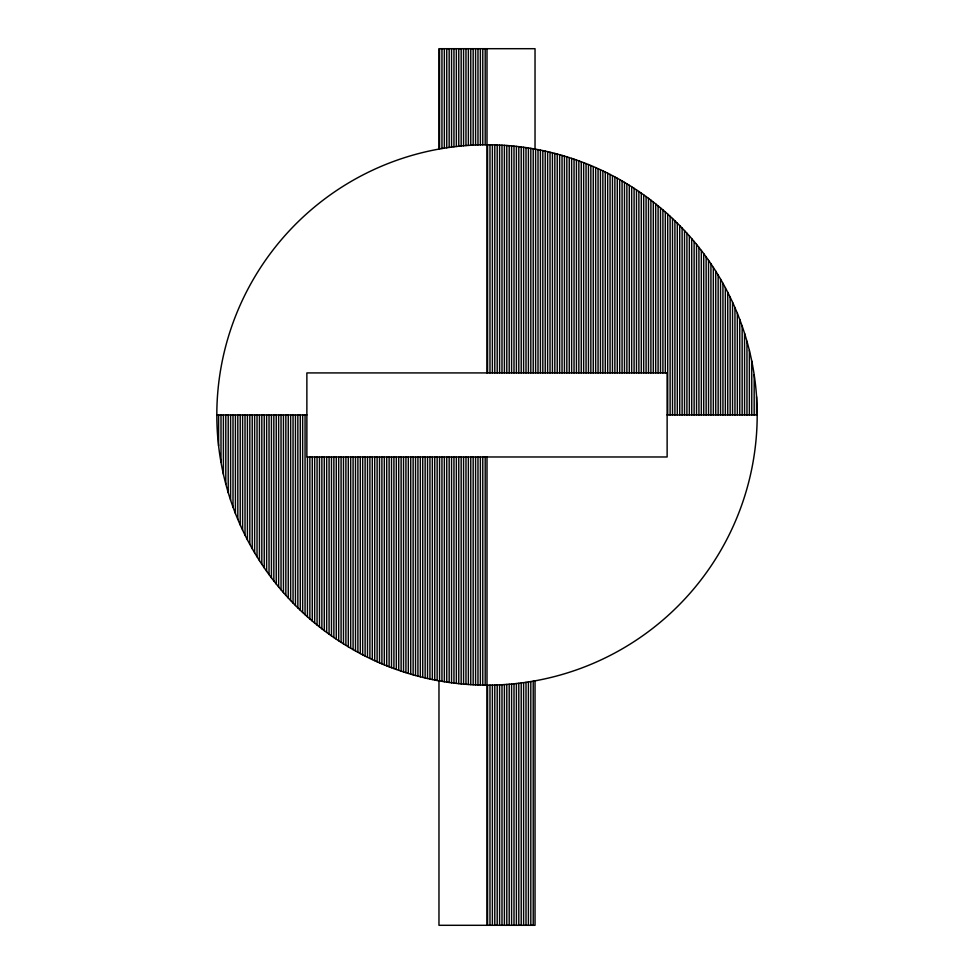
<?xml version="1.0" encoding="UTF-8"?>
<svg xmlns="http://www.w3.org/2000/svg" width="974" height="974" viewBox="0 0 974 974"><rect width="100%" height="100%" fill="white"/><g stroke="black" fill="none" stroke-linecap="round" stroke-linejoin="round"><path stroke-width="1.46" d="M216.812 414.948L306.871 414.948M667.129 414.948L757.188 414.948A270.188 270.188 0 0 1 351.906 648.94A270.188 270.188 0 0 1 351.906 180.969A270.188 270.188 0 0 1 757.188 414.948M756.567 396.686L756.567 414.948M754.168 374.673L754.168 414.948M751.758 361.098L751.758 414.948M749.359 350.409L749.359 414.948M746.961 341.326L746.961 414.948M744.562 333.315L744.562 414.948M742.151 326.095L742.151 414.948M739.753 319.484L739.753 414.948M737.355 313.348L737.355 414.948M734.956 307.626L734.956 414.948M732.545 302.232L732.545 414.948M730.147 297.143L730.147 414.948M727.748 292.31L727.748 414.948M725.35 287.707L725.35 414.948M722.939 283.3L722.939 414.948M720.541 279.088L720.541 414.948M718.142 275.045L718.142 414.948M715.744 271.149L715.744 414.948M713.333 267.4L713.333 414.948M710.935 263.784L710.935 414.948M708.536 260.277L708.536 414.948M706.138 256.892L706.138 414.948M703.727 253.617L703.727 414.948M701.329 250.44L701.329 414.948M698.93 247.359L698.93 414.948M696.532 244.364L696.532 414.948M694.121 241.455L694.121 414.948M691.723 238.63L691.723 414.948M689.324 235.878L689.324 414.948M686.914 233.2L686.914 414.948M684.515 230.595L684.515 414.948M682.117 228.05L682.117 414.948M679.718 225.578L679.718 414.948M677.307 223.168L677.307 414.948M674.909 220.818L674.909 414.948M672.51 218.517L672.51 414.948M670.112 216.277L670.112 414.948M667.701 214.085L667.701 414.948M665.303 211.955L665.303 372.92M662.904 209.873L662.904 372.92M660.506 207.839L660.506 372.92M658.095 205.843L658.095 372.92M655.697 203.907L655.697 372.92M653.298 202.008L653.298 372.92M650.9 200.157L650.9 372.92M648.489 198.343L648.489 372.92M646.091 196.565L646.091 372.92M643.692 194.837L643.692 372.92M641.294 193.156L641.294 372.92M638.883 191.501L638.883 372.92M636.485 189.881L636.485 372.92M634.086 188.311L634.086 372.92M631.676 186.764L631.676 372.92M629.277 185.267L629.277 372.92M626.879 183.794L626.879 372.92M624.48 182.357L624.48 372.92M622.069 180.957L622.069 372.92M619.671 179.581L619.671 372.92M617.273 178.242L617.273 372.92M614.874 176.939L614.874 372.92M612.463 175.661L612.463 372.92M610.065 174.419L610.065 372.92M607.666 173.202L607.666 372.92M605.268 172.021L605.268 372.92M602.857 170.864L602.857 372.92M600.459 169.744L600.459 372.92M598.06 168.648L598.06 372.92M595.662 167.577L595.662 372.92M593.251 166.542L593.251 372.92M590.853 165.519L590.853 372.92M588.454 164.533L588.454 372.92M586.056 163.571L586.056 372.92M583.645 162.646L583.645 372.92M581.247 161.733L581.247 372.92M578.848 160.856L578.848 372.92M576.438 160.004L576.438 372.92M574.039 159.176L574.039 372.92M571.641 158.36L571.641 372.92M569.242 157.581L569.242 372.92M566.831 156.826L566.831 372.92M564.433 156.096L564.433 372.92M562.035 155.39L562.035 372.92M559.636 154.708L559.636 372.92M557.225 154.05L557.225 372.92M554.827 153.417L554.827 372.92M552.428 152.808L552.428 372.92M550.03 152.224L550.03 372.92M547.619 151.652L547.619 372.92M545.221 151.116L545.221 372.92M542.822 150.593L542.822 372.92M540.424 150.093L540.424 372.92M538.013 149.631L538.013 372.92M535.615 149.18L535.615 372.92M535.03 149.071L535.03 48.7L438.97 48.7L438.97 149.071M535.03 680.826L535.03 925.3L438.97 925.3L438.97 680.826M533.216 148.742L533.216 372.92M533.216 681.155L533.216 925.3M530.818 148.34L530.818 372.92M530.818 681.556L530.818 925.3M528.407 147.963L528.407 372.92M528.407 681.946L528.407 925.3M526.009 147.598L526.009 372.92M526.009 682.299L526.009 925.3M523.61 147.257L523.61 372.92M523.61 682.64L523.61 925.3M521.212 146.94L521.212 372.92M521.212 682.957L521.212 925.3M518.801 146.648L518.801 372.92M518.801 683.261L518.801 925.3M516.403 146.368L516.403 372.92M516.403 683.529L516.403 925.3M514.004 146.124L514.004 372.92M514.004 683.785L514.004 925.3M511.594 145.893L511.594 372.92M511.594 684.016L511.594 925.3M509.195 145.674L509.195 372.92M509.195 684.223L509.195 925.3M506.797 145.491L506.797 372.92M506.797 684.405L506.797 925.3M504.398 145.321L504.398 372.92M504.398 684.576L504.398 925.3M501.987 145.187L501.987 372.92M501.987 684.722L501.987 925.3M499.589 145.065L499.589 372.92M499.589 684.844L499.589 925.3M497.19 144.956L497.19 372.92M497.19 684.941L497.19 925.3M494.792 144.882L494.792 372.92M494.792 685.026L494.792 925.3M492.381 144.822L492.381 372.92M492.381 685.087L492.381 925.3M489.983 144.785L489.983 372.92M489.983 685.124L489.983 925.3M487.584 144.761L487.584 372.92M487.584 685.136L487.584 925.3M487 48.7L487 372.92M487 456.976L487 925.3M485.186 48.7L485.186 144.773M485.186 456.976L485.186 685.124M482.775 48.7L482.775 144.797M482.775 456.976L482.775 685.099M480.377 48.7L480.377 144.846M480.377 456.976L480.377 685.051M477.978 48.7L477.978 144.919M477.978 456.976L477.978 684.99M475.58 48.7L475.58 145.004M475.58 456.976L475.58 684.892M473.169 48.7L473.169 145.114M473.169 456.976L473.169 684.783M470.771 48.7L470.771 145.248M470.771 456.976L470.771 684.649M468.372 48.7L468.372 145.406M468.372 456.976L468.372 684.491M465.974 48.7L465.974 145.589M465.974 456.976L465.974 684.32M463.563 48.7L463.563 145.783M463.563 456.976L463.563 684.113M461.165 48.7L461.165 146.003M461.165 456.976L461.165 683.894M458.766 48.7L458.766 146.246M458.766 456.976L458.766 683.651M456.356 48.7L456.356 146.514M456.356 456.976L456.356 683.395M453.957 48.7L453.957 146.794M453.957 456.976L453.957 683.103M451.559 48.7L451.559 147.098M451.559 456.976L451.559 682.798M449.16 48.7L449.16 147.427M449.16 456.976L449.16 682.47M446.749 48.7L446.749 147.78M446.749 456.976L446.749 682.117M444.351 48.7L444.351 148.158M444.351 456.976L444.351 681.751M441.952 48.7L441.952 148.547M441.952 456.976L441.952 681.35M439.554 48.7L439.554 148.961M439.554 456.976L439.554 680.936M437.143 456.976L437.143 680.497M434.745 456.976L434.745 680.035M432.346 456.976L432.346 679.548M429.948 456.976L429.948 679.048M427.537 456.976L427.537 678.513M425.139 456.976L425.139 677.953M422.74 456.976L422.74 677.38M420.342 456.976L420.342 676.784M417.931 456.976L417.931 676.163M415.533 456.976L415.533 675.518M413.134 456.976L413.134 674.836M410.736 456.976L410.736 674.142M408.325 456.976L408.325 673.424M405.927 456.976L405.927 672.681M403.528 456.976L403.528 671.914M401.118 456.976L401.118 671.123M398.719 456.976L398.719 670.307M396.321 456.976L396.321 669.467M393.922 456.976L393.922 668.59M391.511 456.976L391.511 667.701M389.113 456.976L389.113 666.776M386.715 456.976L386.715 665.839M384.316 456.976L384.316 664.865M381.905 456.976L381.905 663.866M379.507 456.976L379.507 662.831M377.108 456.976L377.108 661.772M374.71 456.976L374.71 660.689M372.299 456.976L372.299 659.581M369.901 456.976L369.901 658.436M367.502 456.976L367.502 657.267M365.104 456.976L365.104 656.074M362.693 456.976L362.693 654.845M360.295 456.976L360.295 653.578M357.896 456.976L357.896 652.288M355.498 456.976L355.498 650.973M353.087 456.976L353.087 649.621M350.689 456.976L350.689 648.234M348.29 456.976L348.29 646.809M345.892 456.976L345.892 645.36M343.481 456.976L343.481 643.863M341.083 456.976L341.083 642.341M338.684 456.976L338.684 640.782M336.274 456.976L336.274 639.188M333.875 456.976L333.875 637.556M331.477 456.976L331.477 635.888M329.078 456.976L329.078 634.171M326.667 456.976L326.667 632.43M324.269 456.976L324.269 630.628M321.87 456.976L321.87 628.802M319.472 456.976L319.472 626.927M317.061 456.976L317.061 625.004M314.663 456.976L314.663 623.043M312.264 456.976L312.264 621.022M309.866 456.976L309.866 618.965M307.455 456.976L307.455 616.859M305.057 414.948L305.057 614.691M302.658 414.948L302.658 612.476M300.26 414.948L300.26 610.211M297.849 414.948L297.849 607.886M295.451 414.948L295.451 605.499M293.052 414.948L293.052 603.052M290.654 414.948L290.654 600.544M288.243 414.948L288.243 597.975M285.845 414.948L285.845 595.333M283.446 414.948L283.446 592.618M281.036 414.948L281.036 589.83M278.637 414.948L278.637 586.957M276.239 414.948L276.239 584.01M273.84 414.948L273.84 580.967M271.429 414.948L271.429 577.838M269.031 414.948L269.031 574.611M266.632 414.948L266.632 571.275M264.234 414.948L264.234 567.83M261.823 414.948L261.823 564.275M259.425 414.948L259.425 560.586M257.026 414.948L257.026 556.763M254.628 414.948L254.628 552.794M252.217 414.948L252.217 548.666M249.819 414.948L249.819 544.356M247.42 414.948L247.42 539.852M245.022 414.948L245.022 535.14M242.611 414.948L242.611 530.173M240.213 414.948L240.213 524.937M237.814 414.948L237.814 519.373M235.416 414.948L235.416 513.456M233.005 414.948L233.005 507.077M230.607 414.948L230.607 500.173M228.208 414.948L228.208 492.576M225.798 414.948L225.798 484.066M223.399 414.948L223.399 474.241M221.001 414.948L221.001 462.321M218.602 414.948L218.602 445.946M667.129 372.92L306.871 372.92L306.871 456.976L667.129 456.976L667.129 372.92"/></g></svg>
